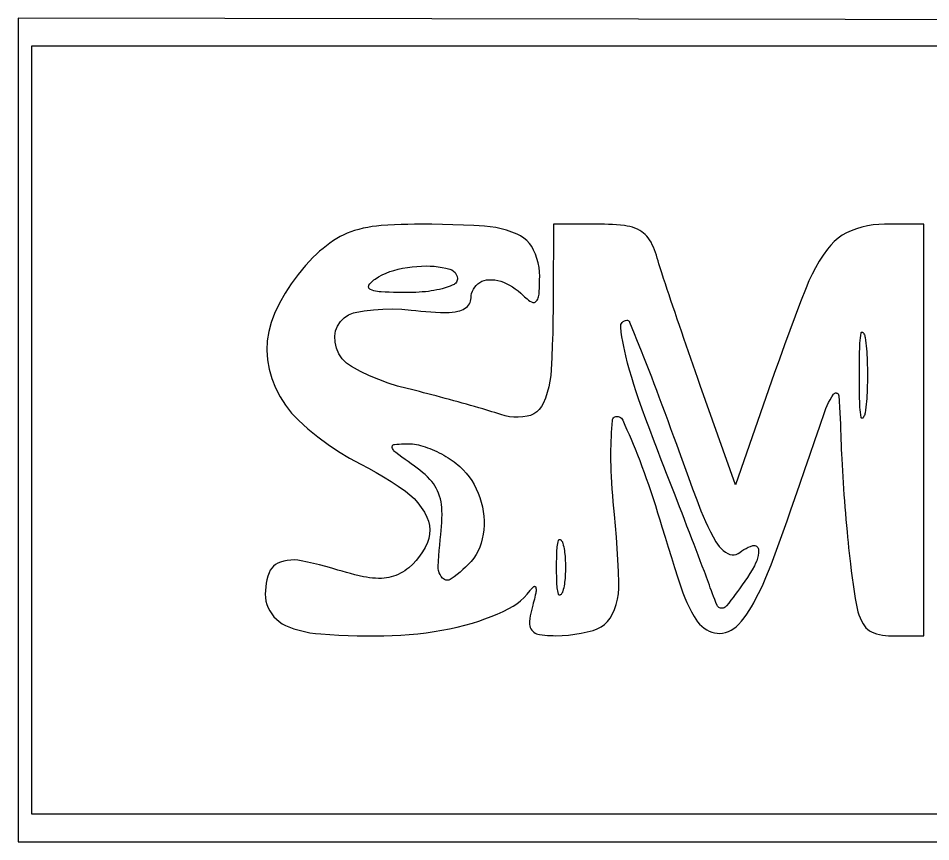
# Model space of a CAD drawing. Header units: millimetres. Extents: x -134 to 134, y -49 to 49.
# Drawn here: x -68.72 to -61.89, y -9.51 to -3.34 of the extents above; entities that cross this region are included whole.
import ezdxf

# ---------------------------------------------------------------- set-up
doc = ezdxf.new("R2010")
doc.units = ezdxf.units.MM
doc.header["$LTSCALE"] = 10
doc.header["$MEASUREMENT"] = 0

# ---------------------------------------------------------------- blocks, each defined once
blk = doc.blocks.new('DT0B-ULTRA_v_1')
at = {"color": 7, "linetype": 'Continuous', "lineweight": -3}
for points in [[(-68.7213, -6.4247, 0), (-68.7213, -9.5089, 0), (-51.71, -9.5089, 0), (-34.6987, -9.5089, 0)], [(-34.6434, -3.3924, 0), (-51.6823, -3.3664, 0), (-68.7213, -3.3404, 0), (-68.7213, -6.4247, 0)], [(-34.7976, -6.425, 0), (-34.7976, -9.3033, 0), (-51.708, -9.3033, 0), (-68.6185, -9.3033, 0), (-68.6185, -6.425, 0), (-68.6185, -3.5466, 0), (-51.708, -3.5466, 0), (-34.7976, -3.5466, 0), (-34.7976, -6.425, 0)], [(-66.5116, -5.1311, 0), (-66.5704, -5.1935, 0), (-66.6252, -5.2595, 0), (-66.6759, -5.3286, 0), (-66.7223, -5.4007, 0), (-66.7642, -5.4755, 0), (-66.8014, -5.5527, 0), (-66.8267, -5.6187, 0), (-66.8447, -5.6871, 0), (-66.8553, -5.7571, 0), (-66.8584, -5.8278, 0), (-66.8538, -5.8984, 0), (-66.8416, -5.9681, 0), (-66.8213, -6.04, 0), (-66.7941, -6.1097, 0), (-66.7601, -6.1763, 0), (-66.7198, -6.2393, 0), (-66.6736, -6.298, 0), (-66.6218, -6.3519, 0), (-66.5509, -6.4157, 0), (-66.477, -6.476, 0), (-66.4003, -6.5328, 0), (-66.321, -6.5857, 0), (-66.2392, -6.6348, 0), (-66.1552, -6.68, 0), (-66.0974, -6.7102, 0), (-66.0403, -6.7419, 0), (-65.9841, -6.7751, 0), (-65.9287, -6.8097, 0), (-65.8742, -6.8456, 0), (-65.8207, -6.883, 0), (-65.7871, -6.9093, 0), (-65.7559, -6.9383, 0), (-65.7273, -6.97, 0), (-65.7016, -7.004, 0), (-65.6788, -7.04, 0), (-65.6593, -7.0779, 0), (-65.6476, -7.1084, 0), (-65.6403, -7.1402, 0), (-65.6375, -7.1727, 0), (-65.6392, -7.2053, 0), (-65.6454, -7.2374, 0), (-65.656, -7.2682, 0), (-65.6727, -7.3039, 0), (-65.6923, -7.3381, 0), (-65.7145, -7.3707, 0), (-65.7392, -7.4014, 0), (-65.7663, -7.43, 0), (-65.7956, -7.4563, 0), (-65.8104, -7.468, 0), (-65.8259, -7.4789, 0), (-65.8418, -7.4889, 0), (-65.8583, -7.4981, 0), (-65.8752, -7.5065, 0), (-65.8925, -7.5139, 0), (-65.9096, -7.5202, 0), (-65.927, -7.5254, 0), (-65.9448, -7.5296, 0), (-65.9627, -7.5329, 0), (-65.9808, -7.535, 0), (-65.9989, -7.5361, 0), (-66.0217, -7.5364, 0), (-66.0444, -7.5357, 0), (-66.067, -7.5341, 0), (-66.0896, -7.5316, 0), (-66.1121, -7.5281, 0), (-66.1344, -7.5237, 0), (-66.1667, -7.5164, 0), (-66.1989, -7.5087, 0), (-66.231, -7.5005, 0), (-66.263, -7.4919, 0), (-66.2949, -7.4829, 0), (-66.3266, -7.4734, 0), (-66.3719, -7.4599, 0), (-66.4175, -7.4471, 0), (-66.4633, -7.4352, 0), (-66.5092, -7.424, 0), (-66.5554, -7.4136, 0), (-66.6017, -7.4039, 0), (-66.6277, -7.3999, 0), (-66.6539, -7.3981, 0), (-66.6802, -7.3986, 0), (-66.7063, -7.4014, 0), (-66.7321, -7.4064, 0), (-66.7574, -7.4135, 0), (-66.7759, -7.4212, 0), (-66.7931, -7.4315, 0), (-66.8085, -7.4443, 0), (-66.8219, -7.4591, 0), (-66.833, -7.4758, 0), (-66.8415, -7.4939, 0), (-66.8504, -7.5196, 0), (-66.8578, -7.5458, 0), (-66.8635, -7.5724, 0), (-66.8676, -7.5993, 0), (-66.8701, -7.6264, 0), (-66.8709, -7.6536, 0), (-66.8695, -7.68, 0), (-66.8654, -7.7061, 0), (-66.8585, -7.7316, 0), (-66.849, -7.7563, 0), (-66.8369, -7.7798, 0), (-66.8225, -7.8019, 0), (-66.8054, -7.8231, 0), (-66.7863, -7.8426, 0), (-66.7654, -7.8601, 0), (-66.743, -7.8756, 0), (-66.7192, -7.8888, 0), (-66.6942, -7.8997, 0), (-66.6555, -7.9134, 0), (-66.6161, -7.9251, 0), (-66.5763, -7.9349, 0), (-66.536, -7.9428, 0), (-66.4954, -7.9487, 0), (-66.4545, -7.9526, 0), (-66.3867, -7.957, 0), (-66.3187, -7.9605, 0), (-66.2508, -7.9633, 0), (-66.1828, -7.9653, 0), (-66.1148, -7.9665, 0), (-66.0468, -7.9669, 0), (-65.9829, -7.9663, 0), (-65.919, -7.9643, 0), (-65.8552, -7.9609, 0), (-65.7915, -7.9563, 0), (-65.7278, -7.9503, 0), (-65.6643, -7.9429, 0), (-65.606, -7.9348, 0), (-65.548, -7.9251, 0), (-65.4902, -7.9138, 0), (-65.4327, -7.9011, 0), (-65.3756, -7.8867, 0), (-65.3189, -7.8709, 0), (-65.2719, -7.8563, 0), (-65.2254, -7.8403, 0), (-65.1793, -7.8229, 0), (-65.1339, -7.8041, 0), (-65.089, -7.7839, 0), (-65.0448, -7.7624, 0), (-65.0142, -7.7454, 0), (-64.9851, -7.7259, 0), (-64.9577, -7.7041, 0), (-64.9322, -7.6801, 0), (-64.9087, -7.6542, 0), (-64.8874, -7.6264, 0), (-64.8833, -7.621, 0), (-64.879, -7.6157, 0), (-64.8744, -7.6108, 0), (-64.8695, -7.606, 0), (-64.8643, -7.6016, 0), (-64.859, -7.5974, 0), (-64.8572, -7.5964, 0), (-64.8553, -7.5957, 0), (-64.8533, -7.5955, 0), (-64.8513, -7.5957, 0), (-64.8494, -7.5963, 0), (-64.8476, -7.5973, 0), (-64.8461, -7.5987, 0), (-64.8449, -7.6003, 0), (-64.8441, -7.6021, 0), (-64.8438, -7.6034, 0), (-64.8426, -7.6106, 0), (-64.842, -7.618, 0), (-64.8418, -7.6254, 0), (-64.8422, -7.6327, 0), (-64.8431, -7.64, 0), (-64.8444, -7.6473, 0), (-64.8477, -7.6621, 0), (-64.8512, -7.6769, 0), (-64.8548, -7.6916, 0), (-64.8586, -7.7063, 0), (-64.8625, -7.721, 0), (-64.8665, -7.7356, 0), (-64.8719, -7.7558, 0), (-64.8769, -7.7762, 0), (-64.8813, -7.7966, 0), (-64.8852, -7.8171, 0), (-64.8887, -7.8378, 0), (-64.8916, -7.8585, 0), (-64.8923, -7.8699, 0), (-64.8916, -7.8813, 0), (-64.8894, -7.8925, 0), (-64.8858, -7.9033, 0), (-64.8808, -7.9136, 0), (-64.8745, -7.9231, 0), (-64.8671, -7.9317, 0), (-64.8586, -7.9393, 0), (-64.8492, -7.9457, 0), (-64.8391, -7.9508, 0), (-64.8284, -7.9546, 0), (-64.8172, -7.9569, 0), (-64.7967, -7.9596, 0), (-64.7761, -7.9618, 0), (-64.7555, -7.9635, 0), (-64.7348, -7.9646, 0), (-64.7141, -7.9652, 0), (-64.6934, -7.9654, 0), (-64.6461, -7.964, 0), (-64.5989, -7.9605, 0), (-64.5519, -7.9549, 0), (-64.5052, -7.9472, 0), (-64.4589, -7.9375, 0), (-64.4131, -7.9256, 0), (-64.3833, -7.9149, 0), (-64.3554, -7.9001, 0), (-64.3297, -7.8815, 0), (-64.307, -7.8595, 0), (-64.2876, -7.8345, 0), (-64.2718, -7.807, 0), (-64.2556, -7.7695, 0), (-64.2424, -7.7308, 0), (-64.2323, -7.6911, 0), (-64.2254, -7.6508, 0), (-64.2219, -7.6101, 0), (-64.2215, -7.5692, 0), (-64.2248, -7.4836, 0), (-64.229, -7.3981, 0), (-64.2341, -7.3126, 0), (-64.2402, -7.2272, 0), (-64.2472, -7.1419, 0), (-64.2551, -7.0566, 0), (-64.2596, -7.0094, 0), (-64.2637, -6.9621, 0), (-64.2675, -6.9148, 0), (-64.2709, -6.8674, 0), (-64.274, -6.8201, 0), (-64.2767, -6.7727, 0), (-64.2785, -6.7333, 0), (-64.2799, -6.6939, 0), (-64.2807, -6.6545, 0), (-64.281, -6.6151, 0), (-64.2808, -6.5757, 0), (-64.2801, -6.5362, 0), (-64.2792, -6.5057, 0), (-64.278, -6.4751, 0), (-64.2765, -6.4445, 0), (-64.2747, -6.414, 0), (-64.2726, -6.3835, 0), (-64.2702, -6.353, 0), (-64.2689, -6.3462, 0), (-64.2663, -6.3398, 0), (-64.2623, -6.3341, 0), (-64.2573, -6.3294, 0), (-64.2514, -6.3258, 0), (-64.2449, -6.3235, 0), (-64.238, -6.3227, 0), (-64.238, -6.3227, 0), (-64.2278, -6.3236, 0), (-64.2188, -6.3263, 0), (-64.2105, -6.3306, 0), (-64.2032, -6.3365, 0), (-64.1971, -6.3436, 0), (-64.1925, -6.3517, 0), (-64.1766, -6.3872, 0), (-64.161, -6.4228, 0), (-64.1456, -6.4584, 0), (-64.1303, -6.4942, 0), (-64.1153, -6.53, 0), (-64.1005, -6.5659, 0), (-64.0827, -6.61, 0), (-64.0654, -6.6543, 0), (-64.0485, -6.6988, 0), (-64.0321, -6.7434, 0), (-64.016, -6.7881, 0), (-64.0005, -6.8331, 0), (-63.9827, -6.8856, 0), (-63.9653, -6.9383, 0), (-63.9482, -6.9911, 0), (-63.9315, -7.044, 0), (-63.9151, -7.097, 0), (-63.899, -7.1501, 0), (-63.8759, -7.2265, 0), (-63.8524, -7.3027, 0), (-63.8286, -7.3789, 0), (-63.8044, -7.455, 0), (-63.7798, -7.5309, 0), (-63.7548, -7.6067, 0), (-63.7418, -7.644, 0), (-63.7275, -7.6807, 0), (-63.7121, -7.717, 0), (-63.6954, -7.7528, 0), (-63.6776, -7.7879, 0), (-63.6586, -7.8225, 0), (-63.6463, -7.8422, 0), (-63.6324, -7.8607, 0), (-63.617, -7.878, 0), (-63.6003, -7.8941, 0), (-63.5823, -7.9086, 0), (-63.5631, -7.9217, 0), (-63.545, -7.9315, 0), (-63.5259, -7.9391, 0), (-63.506, -7.9445, 0), (-63.4856, -7.9475, 0), (-63.465, -7.9481, 0), (-63.4445, -7.9462, 0), (-63.4221, -7.9416, 0), (-63.4003, -7.9343, 0), (-63.3795, -7.9246, 0), (-63.36, -7.9126, 0), (-63.342, -7.8984, 0), (-63.3257, -7.8823, 0), (-63.304, -7.857, 0), (-63.2833, -7.8309, 0), (-63.2637, -7.8041, 0), (-63.2451, -7.7765, 0), (-63.2277, -7.7481, 0), (-63.2114, -7.7191, 0), (-63.1871, -7.6727, 0), (-63.1639, -7.6258, 0), (-63.1417, -7.5784, 0), (-63.1206, -7.5306, 0), (-63.1005, -7.4822, 0), (-63.0815, -7.4335, 0), (-63.0508, -7.3514, 0), (-63.0205, -7.2693, 0), (-62.9907, -7.1869, 0), (-62.9612, -7.1044, 0), (-62.9322, -7.0218, 0), (-62.9037, -6.939, 0), (-62.8664, -6.8302, 0), (-62.829, -6.7216, 0), (-62.7916, -6.613, 0), (-62.754, -6.5044, 0), (-62.7163, -6.3958, 0), (-62.6785, -6.2873, 0), (-62.67, -6.2644, 0), (-62.6605, -6.2419, 0), (-62.6501, -6.2198, 0), (-62.6387, -6.1982, 0), (-62.6265, -6.177, 0), (-62.6134, -6.1564, 0), (-62.6105, -6.1531, 0), (-62.6071, -6.1503, 0), (-62.6031, -6.1484, 0), (-62.5988, -6.1473, 0), (-62.5944, -6.1471, 0), (-62.5901, -6.1479, 0), (-62.586, -6.1495, 0), (-62.5823, -6.1519, 0), (-62.5792, -6.1551, 0), (-62.5769, -6.1588, 0), (-62.5754, -6.163, 0), (-62.5748, -6.1662, 0), (-62.5711, -6.2093, 0), (-62.568, -6.2524, 0), (-62.5654, -6.2955, 0), (-62.5632, -6.3386, 0), (-62.5616, -6.3818, 0), (-62.5605, -6.425, 0), (-62.5597, -6.4609, 0), (-62.5587, -6.4969, 0), (-62.5575, -6.5329, 0), (-62.556, -6.5689, 0), (-62.5544, -6.6048, 0), (-62.5525, -6.6408, 0), (-62.55, -6.6857, 0), (-62.5473, -6.7306, 0), (-62.5445, -6.7755, 0), (-62.5415, -6.8204, 0), (-62.5384, -6.8653, 0), (-62.5352, -6.9102, 0), (-62.5317, -6.9563, 0), (-62.5281, -7.0025, 0), (-62.5243, -7.0486, 0), (-62.5204, -7.0947, 0), (-62.5164, -7.1408, 0), (-62.5122, -7.1869, 0), (-62.5084, -7.227, 0), (-62.5045, -7.2671, 0), (-62.5003, -7.3072, 0), (-62.496, -7.3472, 0), (-62.4915, -7.3872, 0), (-62.4867, -7.4272, 0), (-62.4803, -7.4791, 0), (-62.4735, -7.531, 0), (-62.4662, -7.5828, 0), (-62.4586, -7.6345, 0), (-62.4505, -7.6862, 0), (-62.442, -7.7378, 0), (-62.4372, -7.7621, 0), (-62.431, -7.7861, 0), (-62.4233, -7.8097, 0), (-62.4143, -7.8328, 0), (-62.404, -7.8553, 0), (-62.3924, -7.8772, 0), (-62.3827, -7.892, 0), (-62.3714, -7.9056, 0), (-62.3585, -7.9177, 0), (-62.3444, -7.9282, 0), (-62.329, -7.937, 0), (-62.3128, -7.9439, 0), (-62.2912, -7.9509, 0), (-62.2692, -7.9566, 0), (-62.247, -7.9611, 0), (-62.2245, -7.9644, 0), (-62.2019, -7.9663, 0), (-62.1792, -7.9669, 0), (-61.9366, -7.9669, 0), (-61.9366, -6.425, 0), (-61.9366, -4.883, 0), (-62.2324, -4.883, 0), (-62.275, -4.8843, 0), (-62.3174, -4.8884, 0), (-62.3594, -4.8952, 0), (-62.401, -4.9047, 0), (-62.4418, -4.9169, 0), (-62.4818, -4.9316, 0), (-62.5161, -4.9474, 0), (-62.5489, -4.9662, 0), (-62.5797, -4.988, 0), (-62.6085, -5.0126, 0), (-62.6349, -5.0396, 0), (-62.6586, -5.069, 0), (-62.6905, -5.1143, 0), (-62.7204, -5.1609, 0), (-62.7483, -5.2088, 0), (-62.774, -5.2579, 0), (-62.7975, -5.3081, 0), (-62.8189, -5.3592, 0), (-62.8602, -5.4657, 0), (-62.9009, -5.5725, 0), (-62.941, -5.6795, 0), (-62.9804, -5.7868, 0), (-63.0191, -5.8943, 0), (-63.0572, -6.002, 0), (-63.3487, -6.8348, 0), (-63.6121, -6.0902, 0), (-63.6298, -6.0399, 0), (-63.6475, -5.9896, 0), (-63.6652, -5.9393, 0), (-63.6828, -5.8889, 0), (-63.7003, -5.8385, 0), (-63.7177, -5.7882, 0), (-63.7345, -5.7396, 0), (-63.7512, -5.691, 0), (-63.7678, -5.6424, 0), (-63.7844, -5.5937, 0), (-63.8009, -5.545, 0), (-63.8173, -5.4964, 0), (-63.8313, -5.4549, 0), (-63.8452, -5.4133, 0), (-63.8591, -5.3718, 0), (-63.8729, -5.3303, 0), (-63.8866, -5.2887, 0), (-63.9003, -5.2471, 0), (-63.9075, -5.2251, 0), (-63.9145, -5.203, 0), (-63.9213, -5.1809, 0), (-63.928, -5.1587, 0), (-63.9346, -5.1365, 0), (-63.9409, -5.1143, 0), (-63.9471, -5.0943, 0), (-63.9542, -5.0747, 0), (-63.9622, -5.0554, 0), (-63.9711, -5.0366, 0), (-63.9808, -5.0181, 0), (-63.9915, -5.0002, 0), (-64.0011, -4.9861, 0), (-64.012, -4.9728, 0), (-64.0239, -4.9605, 0), (-64.0368, -4.9493, 0), (-64.0506, -4.9392, 0), (-64.0652, -4.9303, 0), (-64.083, -4.9212, 0), (-64.1013, -4.9132, 0), (-64.1201, -4.9065, 0), (-64.1394, -4.901, 0), (-64.1589, -4.8967, 0), (-64.1786, -4.8937, 0), (-64.2086, -4.8904, 0), (-64.2387, -4.8877, 0), (-64.2688, -4.8857, 0), (-64.2989, -4.8842, 0), (-64.3291, -4.8833, 0), (-64.3593, -4.883, 0), (-64.7121, -4.883, 0), (-64.7135, -5.4227, 0), (-64.7142, -5.5145, 0), (-64.7155, -5.6064, 0), (-64.7176, -5.6982, 0), (-64.7204, -5.79, 0), (-64.724, -5.8818, 0), (-64.7283, -5.9735, 0), (-64.7319, -6.0168, 0), (-64.738, -6.0598, 0), (-64.7468, -6.1023, 0), (-64.7582, -6.1442, 0), (-64.7721, -6.1853, 0), (-64.7884, -6.2255, 0), (-64.8012, -6.2491, 0), (-64.8176, -6.2703, 0), (-64.8371, -6.2886, 0), (-64.8593, -6.3036, 0), (-64.8837, -6.3148, 0), (-64.9095, -6.322, 0), (-64.9423, -6.327, 0), (-64.9755, -6.3291, 0), (-65.0088, -6.3284, 0), (-65.0418, -6.3248, 0), (-65.0745, -6.3184, 0), (-65.1064, -6.3093, 0), (-65.1288, -6.3019, 0), (-65.1512, -6.2947, 0), (-65.1736, -6.2876, 0), (-65.1961, -6.2807, 0), (-65.2186, -6.2738, 0), (-65.2411, -6.2671, 0), (-65.2717, -6.2582, 0), (-65.3024, -6.2493, 0), (-65.333, -6.2405, 0), (-65.3637, -6.2318, 0), (-65.3944, -6.2232, 0), (-65.4251, -6.2146, 0), (-65.4581, -6.2055, 0), (-65.4911, -6.1964, 0), (-65.5241, -6.1875, 0), (-65.5572, -6.1786, 0), (-65.5903, -6.1698, 0), (-65.6234, -6.1611, 0), (-65.6539, -6.1531, 0), (-65.6844, -6.1453, 0), (-65.7149, -6.1375, 0), (-65.7455, -6.1299, 0), (-65.7761, -6.1223, 0), (-65.8067, -6.1148, 0), (-65.8791, -6.0955, 0), (-65.9506, -6.0729, 0), (-66.0209, -6.0469, 0), (-66.09, -6.0178, 0), (-66.1577, -5.9855, 0), (-66.2238, -5.9501, 0), (-66.2613, -5.9241, 0), (-66.2934, -5.8916, 0), (-66.319, -5.8539, 0), (-66.3373, -5.812, 0), (-66.3476, -5.7676, 0), (-66.3496, -5.722, 0), (-66.3436, -5.6828, 0), (-66.3295, -5.6457, 0), (-66.308, -5.6124, 0), (-66.2801, -5.5843, 0), (-66.247, -5.5625, 0), (-66.21, -5.5482, 0), (-66.1981, -5.5454, 0), (-66.1289, -5.5331, 0), (-66.059, -5.5245, 0), (-65.9889, -5.5195, 0), (-65.9185, -5.5182, 0), (-65.8482, -5.5206, 0), (-65.7781, -5.5267, 0), (-65.7415, -5.5306, 0), (-65.7048, -5.5342, 0), (-65.6681, -5.5374, 0), (-65.6314, -5.5403, 0), (-65.5947, -5.5428, 0), (-65.5579, -5.545, 0), (-65.536, -5.5457, 0), (-65.514, -5.5454, 0), (-65.4921, -5.5443, 0), (-65.4703, -5.5422, 0), (-65.4486, -5.5392, 0), (-65.427, -5.5354, 0), (-65.414, -5.5321, 0), (-65.4013, -5.5276, 0), (-65.3891, -5.522, 0), (-65.3774, -5.5153, 0), (-65.3665, -5.5075, 0), (-65.3562, -5.4988, 0), (-65.3482, -5.4902, 0), (-65.3415, -5.4806, 0), (-65.3361, -5.4701, 0), (-65.3321, -5.459, 0), (-65.3297, -5.4475, 0), (-65.3289, -5.4357, 0), (-65.3278, -5.4183, 0), (-65.3245, -5.4012, 0), (-65.3189, -5.3846, 0), (-65.3113, -5.3689, 0), (-65.3018, -5.3543, 0), (-65.2904, -5.3411, 0), (-65.2773, -5.3293, 0), (-65.2629, -5.3192, 0), (-65.2473, -5.311, 0), (-65.2308, -5.3048, 0), (-65.2136, -5.3007, 0), (-65.1961, -5.2988, 0), (-65.1736, -5.2987, 0), (-65.1511, -5.3005, 0), (-65.1289, -5.3042, 0), (-65.1071, -5.3097, 0), (-65.0858, -5.3171, 0), (-65.0653, -5.3263, 0), (-65.0422, -5.3385, 0), (-65.0197, -5.352, 0), (-64.9981, -5.3667, 0), (-64.9772, -5.3826, 0), (-64.9573, -5.3995, 0), (-64.9383, -5.4175, 0), (-64.929, -5.4265, 0), (-64.9193, -5.4351, 0), (-64.9092, -5.4433, 0), (-64.8989, -5.4511, 0), (-64.8882, -5.4585, 0), (-64.8773, -5.4654, 0), (-64.8718, -5.468, 0), (-64.866, -5.4694, 0), (-64.86, -5.4695, 0), (-64.8541, -5.4684, 0), (-64.8486, -5.4661, 0), (-64.8437, -5.4627, 0), (-64.8406, -5.4596, 0), (-64.8348, -5.4521, 0), (-64.8299, -5.4441, 0), (-64.8258, -5.4355, 0), (-64.8227, -5.4265, 0), (-64.8206, -5.4173, 0), (-64.8194, -5.4079, 0), (-64.8181, -5.3857, 0), (-64.8169, -5.3634, 0), (-64.8161, -5.3411, 0), (-64.8154, -5.3189, 0), (-64.8151, -5.2966, 0), (-64.8149, -5.2743, 0), (-64.8162, -5.2403, 0), (-64.82, -5.2065, 0), (-64.8264, -5.173, 0), (-64.8352, -5.1402, 0), (-64.8465, -5.108, 0), (-64.8601, -5.0769, 0), (-64.8743, -5.0513, 0), (-64.8915, -5.0276, 0), (-64.9113, -5.0061, 0), (-64.9334, -4.9871, 0), (-64.9577, -4.9708, 0), (-64.9837, -4.9574, 0), (-65.0228, -4.9416, 0), (-65.0627, -4.928, 0), (-65.1034, -4.9168, 0), (-65.1446, -4.908, 0), (-65.1863, -4.9017, 0), (-65.2283, -4.8978, 0), (-65.3071, -4.8933, 0), (-65.386, -4.8896, 0), (-65.4649, -4.8867, 0), (-65.5439, -4.8846, 0), (-65.6228, -4.8834, 0), (-65.7018, -4.883, 0), (-65.752, -4.8833, 0), (-65.8021, -4.8842, 0), (-65.8522, -4.8857, 0), (-65.9024, -4.8878, 0), (-65.9524, -4.8906, 0), (-66.0025, -4.8939, 0), (-66.0363, -4.8971, 0), (-66.07, -4.9014, 0), (-66.1034, -4.907, 0), (-66.1367, -4.9139, 0), (-66.1697, -4.922, 0), (-66.2023, -4.9314, 0), (-66.2298, -4.9405, 0), (-66.2567, -4.951, 0), (-66.2832, -4.9628, 0), (-66.309, -4.9758, 0), (-66.3342, -4.9901, 0), (-66.3586, -5.0056, 0), (-66.3858, -5.0244, 0), (-66.4123, -5.044, 0), (-66.4382, -5.0646, 0), (-66.4634, -5.0859, 0), (-66.4879, -5.1081, 0), (-66.5116, -5.1311, 0)], [(-65.4317, -5.2942, 0), (-65.4325, -5.3023, 0), (-65.4348, -5.3102, 0), (-65.4385, -5.3176, 0), (-65.4435, -5.3241, 0), (-65.4496, -5.3295, 0), (-65.4566, -5.3338, 0), (-65.4709, -5.3404, 0), (-65.4854, -5.3465, 0), (-65.5, -5.3522, 0), (-65.5149, -5.3574, 0), (-65.5298, -5.3621, 0), (-65.545, -5.3663, 0), (-65.5655, -5.3714, 0), (-65.5861, -5.3759, 0), (-65.6068, -5.3799, 0), (-65.6276, -5.3833, 0), (-65.6485, -5.3862, 0), (-65.6695, -5.3885, 0), (-65.6941, -5.3907, 0), (-65.7187, -5.3925, 0), (-65.7433, -5.3938, 0), (-65.7679, -5.3948, 0), (-65.7926, -5.3953, 0), (-65.8172, -5.3954, 0), (-65.8483, -5.3952, 0), (-65.8794, -5.3947, 0), (-65.9104, -5.394, 0), (-65.9415, -5.3932, 0), (-65.9726, -5.3921, 0), (-66.0036, -5.3907, 0), (-66.0173, -5.3897, 0), (-66.0309, -5.3878, 0), (-66.0444, -5.3851, 0), (-66.0576, -5.3816, 0), (-66.0707, -5.3773, 0), (-66.0834, -5.3721, 0), (-66.0875, -5.3698, 0), (-66.091, -5.3667, 0), (-66.0938, -5.3629, 0), (-66.0957, -5.3587, 0), (-66.0967, -5.3541, 0), (-66.0967, -5.3494, 0), (-66.0958, -5.3449, 0), (-66.0939, -5.3406, 0), (-66.0939, -5.3406, 0), (-66.0874, -5.3309, 0), (-66.0808, -5.3224, 0), (-66.0735, -5.3145, 0), (-66.0657, -5.3071, 0), (-66.0573, -5.3003, 0), (-66.0485, -5.2942, 0), (-66.0217, -5.2779, 0), (-65.994, -5.2632, 0), (-65.9656, -5.2501, 0), (-65.9364, -5.2386, 0), (-65.9066, -5.2288, 0), (-65.8763, -5.2207, 0), (-65.8414, -5.2132, 0), (-65.8063, -5.207, 0), (-65.7709, -5.2022, 0), (-65.7354, -5.1987, 0), (-65.6998, -5.1967, 0), (-65.6642, -5.196, 0), (-65.6345, -5.1966, 0), (-65.6049, -5.1986, 0), (-65.5754, -5.202, 0), (-65.5461, -5.2066, 0), (-65.517, -5.2126, 0), (-65.4883, -5.2199, 0), (-65.4733, -5.2258, 0), (-65.4598, -5.2346, 0), (-65.4485, -5.2461, 0), (-65.4399, -5.2597, 0), (-65.4342, -5.2748, 0), (-65.4318, -5.2908, 0), (-65.4317, -5.2942, 0)], [(-63.791, -6.532, 0), (-63.761, -6.6153, 0), (-63.7308, -6.6984, 0), (-63.7002, -6.7814, 0), (-63.6692, -6.8642, 0), (-63.638, -6.947, 0), (-63.6064, -7.0296, 0), (-63.5904, -7.0696, 0), (-63.5733, -7.1091, 0), (-63.5552, -7.1481, 0), (-63.5359, -7.1866, 0), (-63.5157, -7.2245, 0), (-63.4943, -7.2619, 0), (-63.4827, -7.2798, 0), (-63.4696, -7.2965, 0), (-63.4551, -7.312, 0), (-63.4392, -7.3262, 0), (-63.4222, -7.3389, 0), (-63.4041, -7.3501, 0), (-63.3894, -7.3564, 0), (-63.3738, -7.3597, 0), (-63.3579, -7.3599, 0), (-63.3423, -7.3568, 0), (-63.3276, -7.3507, 0), (-63.3143, -7.3418, 0), (-63.2997, -7.3306, 0), (-63.2844, -7.3203, 0), (-63.2684, -7.3112, 0), (-63.2518, -7.3032, 0), (-63.2346, -7.2964, 0), (-63.217, -7.2908, 0), (-63.2102, -7.2896, 0), (-63.2032, -7.2899, 0), (-63.1965, -7.2916, 0), (-63.1902, -7.2947, 0), (-63.1848, -7.2991, 0), (-63.1803, -7.3044, 0), (-63.1771, -7.3106, 0), (-63.1752, -7.3173, 0), (-63.1748, -7.3232, 0), (-63.1758, -7.3438, 0), (-63.1786, -7.3643, 0), (-63.1831, -7.3845, 0), (-63.1892, -7.4042, 0), (-63.197, -7.4233, 0), (-63.2064, -7.4417, 0), (-63.2233, -7.4712, 0), (-63.2409, -7.5004, 0), (-63.2591, -7.5292, 0), (-63.2778, -7.5576, 0), (-63.2971, -7.5856, 0), (-63.317, -7.6132, 0), (-63.3331, -7.6349, 0), (-63.3494, -7.6566, 0), (-63.3657, -7.6781, 0), (-63.3822, -7.6996, 0), (-63.3989, -7.7209, 0), (-63.4156, -7.7422, 0), (-63.4206, -7.7476, 0), (-63.4264, -7.7521, 0), (-63.4328, -7.7558, 0), (-63.4397, -7.7583, 0), (-63.4469, -7.7598, 0), (-63.4542, -7.7602, 0), (-63.461, -7.7594, 0), (-63.4675, -7.7572, 0), (-63.4735, -7.7539, 0), (-63.4787, -7.7495, 0), (-63.4831, -7.7442, 0), (-63.4863, -7.7382, 0), (-63.4951, -7.7165, 0), (-63.5038, -7.6948, 0), (-63.5123, -7.673, 0), (-63.5205, -7.6511, 0), (-63.5286, -7.6292, 0), (-63.5365, -7.6071, 0), (-63.5437, -7.5868, 0), (-63.551, -7.5665, 0), (-63.5584, -7.5462, 0), (-63.5659, -7.5259, 0), (-63.5734, -7.5057, 0), (-63.581, -7.4855, 0), (-63.5965, -7.4447, 0), (-63.612, -7.4039, 0), (-63.6276, -7.3631, 0), (-63.6431, -7.3223, 0), (-63.6587, -7.2815, 0), (-63.6743, -7.2407, 0), (-63.6928, -7.1926, 0), (-63.7113, -7.1444, 0), (-63.7298, -7.0963, 0), (-63.7484, -7.0481, 0), (-63.7669, -7, 0), (-63.7856, -6.9519, 0), (-63.8052, -6.9013, 0), (-63.8248, -6.8507, 0), (-63.8445, -6.8001, 0), (-63.8642, -6.7496, 0), (-63.8839, -6.699, 0), (-63.9036, -6.6485, 0), (-63.933, -6.5727, 0), (-63.962, -6.4967, 0), (-63.9906, -6.4206, 0), (-64.0187, -6.3443, 0), (-64.0464, -6.2679, 0), (-64.0736, -6.1913, 0), (-64.0919, -6.1382, 0), (-64.1092, -6.0848, 0), (-64.1257, -6.0312, 0), (-64.1414, -5.9773, 0), (-64.1561, -5.9231, 0), (-64.1699, -5.8687, 0), (-64.1782, -5.8335, 0), (-64.1857, -5.7981, 0), (-64.1924, -5.7625, 0), (-64.1983, -5.7268, 0), (-64.2034, -5.6909, 0), (-64.2078, -5.655, 0), (-64.2078, -5.6451, 0), (-64.2058, -5.6354, 0), (-64.2019, -5.6264, 0), (-64.1961, -5.6184, 0), (-64.1888, -5.6117, 0), (-64.1802, -5.6067, 0), (-64.1709, -5.6036, 0), (-64.161, -5.6026, 0), (-64.161, -5.6026, 0), (-64.1566, -5.603, 0), (-64.1525, -5.6042, 0), (-64.1487, -5.6063, 0), (-64.1455, -5.609, 0), (-64.1428, -5.6123, 0), (-64.1408, -5.6161, 0), (-64.1234, -5.6593, 0), (-64.106, -5.7025, 0), (-64.0886, -5.7458, 0), (-64.0713, -5.789, 0), (-64.054, -5.8323, 0), (-64.0368, -5.8756, 0), (-64.0171, -5.9254, 0), (-63.9975, -5.9753, 0), (-63.9782, -6.0253, 0), (-63.959, -6.0754, 0), (-63.94, -6.1255, 0), (-63.9212, -6.1757, 0), (-63.8991, -6.2349, 0), (-63.8772, -6.2943, 0), (-63.8555, -6.3536, 0), (-63.8339, -6.4131, 0), (-63.8124, -6.4725, 0), (-63.791, -6.532, 0)], [(-62.3769, -6.2965, 0), (-62.3782, -6.3031, 0), (-62.3801, -6.3097, 0), (-62.3824, -6.3161, 0), (-62.3853, -6.3222, 0), (-62.3887, -6.3281, 0), (-62.3926, -6.3337, 0), (-62.3937, -6.335, 0), (-62.3951, -6.3359, 0), (-62.3967, -6.3366, 0), (-62.3984, -6.3369, 0), (-62.4001, -6.3369, 0), (-62.4017, -6.3365, 0), (-62.4033, -6.3358, 0), (-62.4047, -6.3348, 0), (-62.4058, -6.3335, 0), (-62.4066, -6.332, 0), (-62.4071, -6.3304, 0), (-62.4071, -6.3304, 0), (-62.4098, -6.3112, 0), (-62.4121, -6.2923, 0), (-62.414, -6.2733, 0), (-62.4154, -6.2544, 0), (-62.4165, -6.2354, 0), (-62.4172, -6.2163, 0), (-62.418, -6.1826, 0), (-62.4186, -6.1488, 0), (-62.4191, -6.1151, 0), (-62.4195, -6.0813, 0), (-62.4197, -6.0475, 0), (-62.4198, -6.0138, 0), (-62.4197, -5.98, 0), (-62.4195, -5.9462, 0), (-62.4191, -5.9125, 0), (-62.4186, -5.8787, 0), (-62.418, -5.8449, 0), (-62.4172, -5.8112, 0), (-62.4165, -5.7922, 0), (-62.4154, -5.7732, 0), (-62.414, -5.7542, 0), (-62.4121, -5.7352, 0), (-62.4098, -5.7163, 0), (-62.4072, -5.6975, 0), (-62.4067, -5.6958, 0), (-62.406, -5.6943, 0), (-62.4049, -5.693, 0), (-62.4036, -5.6919, 0), (-62.4021, -5.6911, 0), (-62.4004, -5.6907, 0), (-62.3987, -5.6906, 0), (-62.397, -5.6908, 0), (-62.3954, -5.6914, 0), (-62.394, -5.6923, 0), (-62.3928, -5.6935, 0), (-62.3928, -5.6935, 0), (-62.3887, -5.6994, 0), (-62.3853, -5.7053, 0), (-62.3824, -5.7115, 0), (-62.3801, -5.7178, 0), (-62.3782, -5.7244, 0), (-62.3769, -5.7311, 0), (-62.3739, -5.7524, 0), (-62.3711, -5.7738, 0), (-62.3687, -5.7953, 0), (-62.3667, -5.8167, 0), (-62.365, -5.8383, 0), (-62.3636, -5.8598, 0), (-62.3623, -5.8854, 0), (-62.3612, -5.9111, 0), (-62.3603, -5.9367, 0), (-62.3597, -5.9624, 0), (-62.3594, -5.9881, 0), (-62.3593, -6.0138, 0), (-62.3594, -6.0394, 0), (-62.3597, -6.0651, 0), (-62.3603, -6.0908, 0), (-62.3612, -6.1164, 0), (-62.3623, -6.1421, 0), (-62.3636, -6.1677, 0), (-62.365, -6.1893, 0), (-62.3667, -6.2108, 0), (-62.3687, -6.2322, 0), (-62.3711, -6.2537, 0), (-62.3739, -6.2751, 0), (-62.3769, -6.2965, 0)], [(-65.4141, -6.6979, 0), (-65.389, -6.7221, 0), (-65.3656, -6.7479, 0), (-65.3438, -6.7751, 0), (-65.3238, -6.8037, 0), (-65.3057, -6.8336, 0), (-65.2896, -6.8645, 0), (-65.2751, -6.8971, 0), (-65.2626, -6.9305, 0), (-65.2521, -6.9646, 0), (-65.2437, -6.9993, 0), (-65.2374, -7.0344, 0), (-65.2332, -7.0699, 0), (-65.2312, -7.104, 0), (-65.2315, -7.1382, 0), (-65.2339, -7.1723, 0), (-65.2385, -7.2061, 0), (-65.2452, -7.2396, 0), (-65.254, -7.2727, 0), (-65.2642, -7.3023, 0), (-65.2769, -7.3309, 0), (-65.2918, -7.3584, 0), (-65.309, -7.3846, 0), (-65.3283, -7.4093, 0), (-65.3495, -7.4324, 0), (-65.3695, -7.4518, 0), (-65.39, -7.4707, 0), (-65.411, -7.489, 0), (-65.4325, -7.5068, 0), (-65.4545, -7.5239, 0), (-65.477, -7.5404, 0), (-65.4861, -7.5457, 0), (-65.4962, -7.5488, 0), (-65.5067, -7.5499, 0), (-65.5171, -7.5487, 0), (-65.5271, -7.5453, 0), (-65.5362, -7.54, 0), (-65.5434, -7.5336, 0), (-65.5533, -7.5213, 0), (-65.5615, -7.5078, 0), (-65.5678, -7.4934, 0), (-65.5722, -7.4783, 0), (-65.5746, -7.4627, 0), (-65.5749, -7.4469, 0), (-65.5729, -7.4071, 0), (-65.5703, -7.3673, 0), (-65.5673, -7.3276, 0), (-65.5638, -7.2879, 0), (-65.5599, -7.2482, 0), (-65.5555, -7.2086, 0), (-65.5523, -7.1785, 0), (-65.5499, -7.1483, 0), (-65.5481, -7.118, 0), (-65.5469, -7.0877, 0), (-65.5465, -7.0574, 0), (-65.5468, -7.0271, 0), (-65.5478, -7.0051, 0), (-65.5502, -6.9833, 0), (-65.5538, -6.9616, 0), (-65.5586, -6.9402, 0), (-65.5647, -6.9191, 0), (-65.572, -6.8983, 0), (-65.58, -6.8795, 0), (-65.5892, -6.8611, 0), (-65.5995, -6.8434, 0), (-65.611, -6.8264, 0), (-65.6236, -6.8102, 0), (-65.6372, -6.7949, 0), (-65.6551, -6.7765, 0), (-65.6736, -6.7589, 0), (-65.6927, -6.7418, 0), (-65.7123, -6.7254, 0), (-65.7325, -6.7097, 0), (-65.7532, -6.6946, 0), (-65.7768, -6.678, 0), (-65.8004, -6.6613, 0), (-65.8238, -6.6445, 0), (-65.8472, -6.6276, 0), (-65.8705, -6.6106, 0), (-65.8938, -6.5934, 0), (-65.8998, -6.5885, 0), (-65.9051, -6.5829, 0), (-65.9098, -6.5767, 0), (-65.9138, -6.57, 0), (-65.917, -6.5629, 0), (-65.9194, -6.5555, 0), (-65.92, -6.5517, 0), (-65.9198, -6.5479, 0), (-65.9187, -6.5442, 0), (-65.917, -6.5407, 0), (-65.9145, -6.5378, 0), (-65.9115, -6.5353, 0), (-65.9081, -6.5336, 0), (-65.9043, -6.5326, 0), (-65.9032, -6.5325, 0), (-65.8855, -6.5311, 0), (-65.8678, -6.5299, 0), (-65.8501, -6.5289, 0), (-65.8323, -6.5283, 0), (-65.8146, -6.5279, 0), (-65.7968, -6.5278, 0), (-65.7819, -6.5281, 0), (-65.7671, -6.5291, 0), (-65.7523, -6.5308, 0), (-65.7376, -6.5332, 0), (-65.7231, -6.5362, 0), (-65.7087, -6.54, 0), (-65.6909, -6.5452, 0), (-65.6732, -6.5509, 0), (-65.6557, -6.557, 0), (-65.6383, -6.5635, 0), (-65.6211, -6.5704, 0), (-65.6041, -6.5777, 0), (-65.5863, -6.5859, 0), (-65.5687, -6.5945, 0), (-65.5513, -6.6034, 0), (-65.5341, -6.6128, 0), (-65.5171, -6.6226, 0), (-65.5004, -6.6328, 0), (-65.4852, -6.6425, 0), (-65.4704, -6.6528, 0), (-65.4558, -6.6634, 0), (-65.4416, -6.6745, 0), (-65.4277, -6.686, 0), (-65.4141, -6.6979, 0)], [(-64.6413, -7.6328, 0), (-64.6429, -7.638, 0), (-64.6451, -7.6429, 0), (-64.6478, -7.6476, 0), (-64.6509, -7.6519, 0), (-64.6546, -7.6559, 0), (-64.6586, -7.6595, 0), (-64.6603, -7.6606, 0), (-64.6623, -7.6613, 0), (-64.6644, -7.6617, 0), (-64.6664, -7.6615, 0), (-64.6685, -7.661, 0), (-64.6703, -7.66, 0), (-64.6719, -7.6587, 0), (-64.6732, -7.6571, 0), (-64.6742, -7.6552, 0), (-64.6745, -7.6542, 0), (-64.6774, -7.6423, 0), (-64.6798, -7.6303, 0), (-64.6819, -7.6182, 0), (-64.6835, -7.6061, 0), (-64.6847, -7.5939, 0), (-64.6854, -7.5817, 0), (-64.6863, -7.5602, 0), (-64.687, -7.5388, 0), (-64.6876, -7.5173, 0), (-64.688, -7.4959, 0), (-64.6882, -7.4744, 0), (-64.6883, -7.4529, 0), (-64.6882, -7.4315, 0), (-64.688, -7.41, 0), (-64.6876, -7.3886, 0), (-64.687, -7.3671, 0), (-64.6863, -7.3457, 0), (-64.6854, -7.3242, 0), (-64.6847, -7.312, 0), (-64.6835, -7.2998, 0), (-64.6819, -7.2877, 0), (-64.6798, -7.2756, 0), (-64.6774, -7.2636, 0), (-64.6745, -7.2517, 0), (-64.6737, -7.2497, 0), (-64.6726, -7.248, 0), (-64.6712, -7.2465, 0), (-64.6694, -7.2453, 0), (-64.6675, -7.2446, 0), (-64.6654, -7.2442, 0), (-64.6633, -7.2443, 0), (-64.6613, -7.2449, 0), (-64.6594, -7.2458, 0), (-64.6586, -7.2464, 0), (-64.6546, -7.25, 0), (-64.6509, -7.254, 0), (-64.6478, -7.2583, 0), (-64.6451, -7.263, 0), (-64.6429, -7.2679, 0), (-64.6413, -7.273, 0), (-64.6379, -7.2865, 0), (-64.635, -7.3001, 0), (-64.6323, -7.3137, 0), (-64.6301, -7.3274, 0), (-64.6282, -7.3412, 0), (-64.6267, -7.355, 0), (-64.6252, -7.3713, 0), (-64.624, -7.3876, 0), (-64.6231, -7.4039, 0), (-64.6224, -7.4203, 0), (-64.622, -7.4366, 0), (-64.6219, -7.4529, 0), (-64.622, -7.4693, 0), (-64.6224, -7.4856, 0), (-64.6231, -7.502, 0), (-64.624, -7.5183, 0), (-64.6252, -7.5346, 0), (-64.6267, -7.5509, 0), (-64.6282, -7.5647, 0), (-64.6301, -7.5785, 0), (-64.6323, -7.5922, 0), (-64.635, -7.6058, 0), (-64.6379, -7.6194, 0), (-64.6413, -7.6328, 0)]]:
    blk.add_polyline3d(points, dxfattribs=at)

msp = doc.modelspace()

# ---------------------------------------------------------------- block references
msp.add_blockref('DT0B-ULTRA_v_1', (0, 0))

doc.saveas('drawing.dxf')
